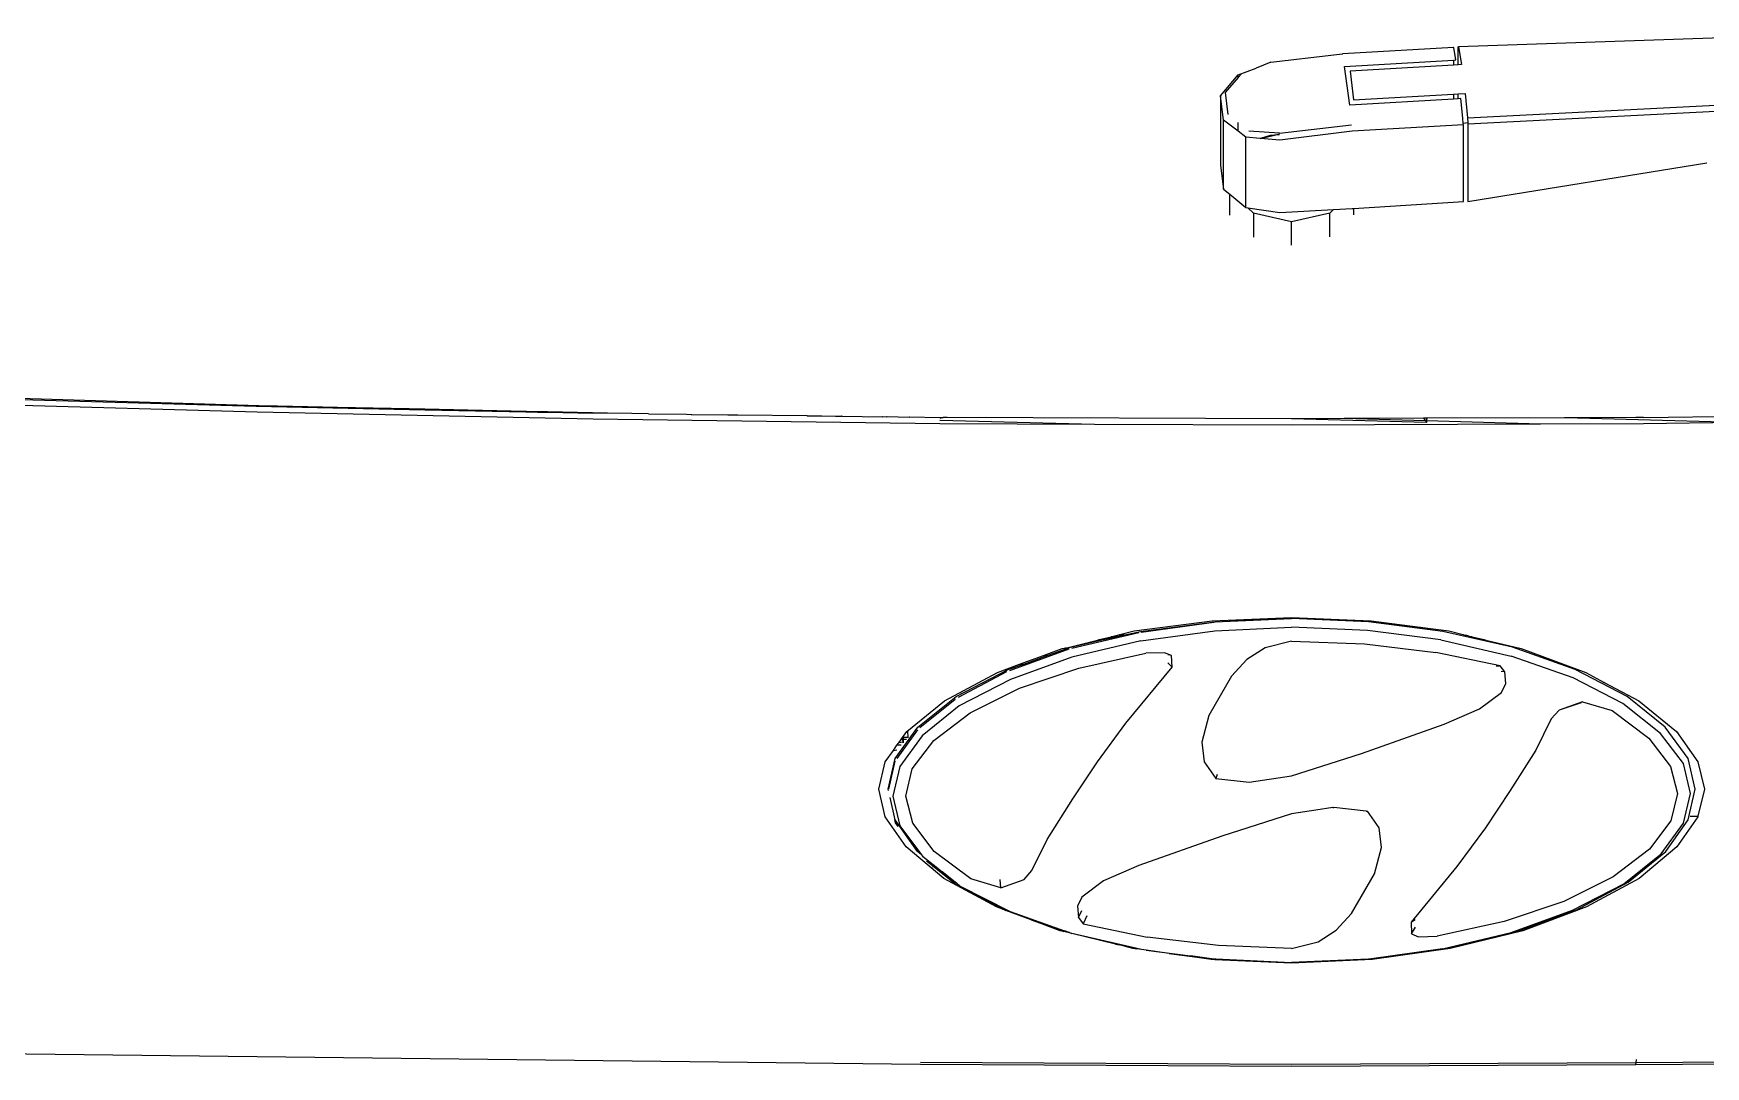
# Model space of a CAD drawing. Header units: metres. Extents: x 54.3 to 102.1, y 17 to 45.8.
# Drawn here: x 91.8605 to 92.1627, y 34.6516 to 34.8382 of the extents above; entities that cross this region are included whole.
import ezdxf

# ---------------------------------------------------------------- set-up
doc = ezdxf.new("R2010")
doc.units = ezdxf.units.M
doc.layers.add('Edges', color=7, linetype='Continuous')

# ---------------------------------------------------------------- blocks, each defined once
blk = doc.blocks.new('fr elevation')
for p, q in [((-2.73279, -1.595), (-2.80401, -1.59743)), ((-2.80493, -1.59752), (-2.82494, -1.5987)), ((-2.80485, -1.59752), (-2.80493, -1.59752)), ((-2.80451, -1.59979), (-2.80485, -1.59752)), ((-2.80409, -1.60066), (-2.80409, -1.59743)), ((-2.80409, -1.59743), (-2.80401, -1.59743)), ((-2.80401, -1.59743), (-2.8035, -1.60063)), ((-2.83797, -1.60021), (-2.84059, -1.60125)), ((-2.83797, -1.60021), (-2.82654, -1.59888)), ((-2.82654, -1.59888), (-2.82503, -1.5987)), ((-2.82503, -1.5987), (-2.82494, -1.5987)), ((-2.82461, -1.60097), (-2.80493, -1.59981)), ((-2.82368, -1.60794), (-2.82461, -1.60097)), ((-2.80493, -1.60071), (-2.8236, -1.60181)), ((-2.80493, -1.59981), (-2.80451, -1.59979)), ((-2.80493, -1.59981), (-2.80493, -1.60071)), ((-2.80409, -1.60066), (-2.80493, -1.60071)), ((-2.8035, -1.60063), (-2.80409, -1.60066)), ((-2.84706, -1.60626), (-2.84386, -1.60248)), ((-2.84386, -1.60298), (-2.84621, -1.60567)), ((-2.84386, -1.60248), (-2.84059, -1.60125)), ((-2.84327, -1.60231), (-2.84386, -1.60298)), ((-2.84386, -1.60298), (-2.84386, -1.60248)), ((-2.8236, -1.60181), (-2.82301, -1.60702)), ((-2.84706, -1.60626), (-2.84706, -1.61888)), ((-2.84647, -1.61064), (-2.84706, -1.60626)), ((-2.84621, -1.60567), (-2.84571, -1.60963)), ((-2.80493, -1.60685), (-2.82368, -1.60794)), ((-2.82301, -1.60702), (-2.80493, -1.60597)), ((-2.80493, -1.60597), (-2.80409, -1.60592)), ((-2.80493, -1.60597), (-2.80493, -1.60685)), ((-2.80409, -1.6068), (-2.80493, -1.60685)), ((-2.80409, -1.60592), (-2.80283, -1.60584)), ((-2.80409, -1.6068), (-2.80409, -1.60592)), ((-2.80359, -1.60677), (-2.80409, -1.6068)), ((-2.80325, -1.6103), (-2.80359, -1.60677)), ((-2.80283, -1.60584), (-2.80241, -1.61022)), ((-2.80241, -1.61022), (-2.73127, -1.6066)), ((-2.80318, -1.61126), (-2.80325, -1.6103)), ((-2.80241, -1.61022), (-2.80234, -1.61114)), ((-2.73119, -1.60778), (-2.80232, -1.61139)), ((-2.84647, -1.62316), (-2.84647, -1.61064)), ((-2.84386, -1.61264), (-2.84647, -1.61064)), ((-2.84386, -1.61264), (-2.84386, -1.61111)), ((-2.84243, -1.61375), (-2.84386, -1.61264)), ((-2.83638, -1.61299), (-2.84193, -1.61265)), ((-2.83726, -1.61336), (-2.83637, -1.61316)), ((-2.83636, -1.61331), (-2.83726, -1.61336)), ((-2.83638, -1.61299), (-2.82334, -1.61148)), ((-2.82326, -1.61265), (-2.83629, -1.61425)), ((-2.80316, -1.61148), (-2.82326, -1.61265)), ((-2.80234, -1.61114), (-2.80318, -1.61126)), ((-2.80316, -1.61148), (-2.80318, -1.61126)), ((-2.80316, -1.62535), (-2.80316, -1.61148)), ((-2.80234, -1.61114), (-2.80232, -1.61139)), ((-2.80232, -1.61139), (-2.80232, -1.62535)), ((-2.84243, -1.62644), (-2.84243, -1.61375)), ((-2.83986, -1.61396), (-2.84243, -1.61375)), ((-2.83983, -1.61396), (-2.83986, -1.61396)), ((-2.83983, -1.61396), (-2.83726, -1.61336)), ((-2.83806, -1.61341), (-2.83983, -1.61396)), ((-2.83629, -1.61425), (-2.83983, -1.61396)), ((-2.83726, -1.61336), (-2.83806, -1.61341)), ((-2.84706, -1.61888), (-2.84647, -1.62316)), ((-2.80232, -1.62535), (-2.75917, -1.61836)), ((-2.84647, -1.62316), (-2.84537, -1.62405)), ((-2.84537, -1.62785), (-2.84537, -1.62405)), ((-2.84537, -1.62405), (-2.84243, -1.62644)), ((-2.82301, -1.6266), (-2.80316, -1.62535)), ((-2.84243, -1.62644), (-2.84208, -1.6265)), ((-2.84109, -1.62745), (-2.84208, -1.6265)), ((-2.84208, -1.6265), (-2.83629, -1.62737)), ((-2.83419, -1.62905), (-2.84109, -1.62745)), ((-2.84109, -1.62745), (-2.84109, -1.63183)), ((-2.83629, -1.62737), (-2.82662, -1.62681)), ((-2.8273, -1.62745), (-2.83419, -1.62905)), ((-2.82662, -1.62681), (-2.8273, -1.62745)), ((-2.8273, -1.63177), (-2.8273, -1.62745)), ((-2.82662, -1.62681), (-2.82326, -1.62661)), ((-2.82326, -1.62661), (-2.82301, -1.6266)), ((-2.82301, -1.6266), (-2.82301, -1.62775)), ((-2.83419, -1.63325), (-2.83419, -1.62905)), ((-3.07946, -1.66066), (-3.02128, -1.66235)), ((-3.01878, -1.66235), (-3.07442, -1.66066)), ((-3.02111, -1.66344), (-3.07921, -1.66176)), ((-3.02128, -1.66235), (-2.99359, -1.66292)), ((-2.9604, -1.6647), (-3.02111, -1.66344)), ((-3.01741, -1.66235), (-3.01878, -1.66235)), ((-3.00659, -1.66258), (-3.01741, -1.66235)), ((-2.99365, -1.66285), (-3.00659, -1.66258)), ((-2.99359, -1.66292), (-2.99365, -1.66285)), ((-2.99316, -1.66286), (-2.99365, -1.66285)), ((-2.99359, -1.66292), (-2.99311, -1.66293)), ((-2.99311, -1.66293), (-2.99316, -1.66286)), ((-2.9908, -1.66291), (-2.99316, -1.66286)), ((-2.99311, -1.66293), (-2.99075, -1.66298)), ((-2.9908, -1.66291), (-2.99075, -1.66298)), ((-2.9726, -1.66329), (-2.9908, -1.66291)), ((-2.99075, -1.66298), (-2.97256, -1.66336)), ((-2.97256, -1.66336), (-2.9726, -1.66329)), ((-2.97244, -1.6633), (-2.9726, -1.66329)), ((-2.97256, -1.66336), (-2.9724, -1.66336)), ((-2.97244, -1.6633), (-2.9724, -1.66336)), ((-2.97051, -1.66334), (-2.97244, -1.6633)), ((-2.9724, -1.66336), (-2.97047, -1.6634)), ((-2.97047, -1.6634), (-2.97051, -1.66334)), ((-2.97, -1.66335), (-2.97051, -1.66334)), ((-2.97047, -1.6634), (-2.96995, -1.66341)), ((-2.97, -1.66335), (-2.96995, -1.66341)), ((-2.9697, -1.66336), (-2.97, -1.66335)), ((-2.96995, -1.66341), (-2.96966, -1.66342)), ((-2.96966, -1.66342), (-2.9697, -1.66336)), ((-2.96958, -1.66336), (-2.9697, -1.66336)), ((-2.96966, -1.66342), (-2.96955, -1.66342)), ((-2.96958, -1.66336), (-2.96955, -1.66342)), ((-2.96899, -1.66337), (-2.96958, -1.66336)), ((-2.96955, -1.66342), (-2.96896, -1.66343)), ((-2.96899, -1.66337), (-2.96896, -1.66343)), ((-2.96863, -1.66338), (-2.96899, -1.66337)), ((-2.96896, -1.66343), (-2.96861, -1.66344)), ((-2.96861, -1.66344), (-2.96863, -1.66338)), ((-2.95779, -1.66361), (-2.96863, -1.66338)), ((-2.96861, -1.66344), (-2.9604, -1.66361)), ((-2.95779, -1.66361), (-2.9604, -1.66361)), ((-2.95339, -1.66366), (-2.95779, -1.66361)), ((-2.95041, -1.66373), (-2.95339, -1.66366)), ((-2.95041, -1.66373), (-2.9435, -1.66381)), ((-2.9435, -1.66381), (-2.9435, -1.66378)), ((-2.9435, -1.66381), (-2.94266, -1.66382)), ((-2.94266, -1.66379), (-2.94266, -1.66382)), ((-2.94266, -1.66382), (-2.93605, -1.66388)), ((-2.93605, -1.66388), (-2.93605, -1.6639)), ((-2.93605, -1.66388), (-2.93593, -1.6639)), ((-2.93593, -1.6639), (-2.93593, -1.66388)), ((-2.93593, -1.6639), (-2.93509, -1.66389)), ((-2.93509, -1.66389), (-2.93509, -1.66391)), ((-2.93509, -1.66389), (-2.93425, -1.66392)), ((-2.93425, -1.66392), (-2.93425, -1.6639)), ((-2.93425, -1.66392), (-2.92175, -1.66405)), ((-2.92175, -1.66405), (-2.92172, -1.66407)), ((-2.92172, -1.66407), (-2.92144, -1.66406)), ((-2.92141, -1.66408), (-2.92144, -1.66406)), ((-2.92141, -1.66408), (-2.91909, -1.66408)), ((-2.91906, -1.66411), (-2.91909, -1.66408)), ((-2.91906, -1.66411), (-2.91658, -1.66414)), ((-2.91658, -1.66414), (-2.91649, -1.66412)), ((-2.91649, -1.66412), (-2.9155, -1.66415)), ((-2.91542, -1.66413), (-2.9155, -1.66415)), ((-2.91542, -1.66413), (-2.90814, -1.66424)), ((-2.90814, -1.66424), (-2.90808, -1.66422)), ((-2.90808, -1.66422), (-2.90732, -1.66425)), ((-2.90725, -1.66423), (-2.90732, -1.66425)), ((-2.90725, -1.66423), (-2.9033, -1.6643)), ((-2.9033, -1.6643), (-2.90324, -1.66428)), ((-2.90324, -1.66428), (-2.89776, -1.66436)), ((-2.89776, -1.66436), (-2.89716, -1.66437)), ((-2.89716, -1.66437), (-2.89776, -1.66456)), ((-2.89713, -1.66436), (-2.89716, -1.66437)), ((-2.89641, -1.66436), (-2.89713, -1.66436)), ((-2.83419, -1.66462), (-2.89641, -1.66436)), ((-2.82468, -1.66458), (-2.83419, -1.66462)), ((-2.80981, -1.66529), (-2.83419, -1.66462)), ((-2.81034, -1.66452), (-2.82468, -1.66458)), ((-2.81, -1.66501), (-2.82468, -1.66458)), ((-2.81034, -1.66452), (-2.81, -1.66501)), ((-2.80983, -1.66452), (-2.81034, -1.66452)), ((-2.80983, -1.66452), (-2.80982, -1.66501)), ((-2.80973, -1.66452), (-2.80983, -1.66452)), ((-2.80973, -1.66452), (-2.80982, -1.66501)), ((-2.78486, -1.66442), (-2.80973, -1.66452)), ((-2.78473, -1.66442), (-2.78486, -1.66442)), ((-2.77197, -1.66436), (-2.78473, -1.66442)), ((-2.7628, -1.66504), (-2.78473, -1.66442)), ((-2.77062, -1.66436), (-2.77197, -1.66436)), ((-2.77062, -1.66436), (-2.74932, -1.66411)), ((-2.89776, -1.66554), (-2.9604, -1.6647)), ((-2.86981, -1.66565), (-2.89776, -1.66493)), ((-2.86981, -1.66565), (-2.89776, -1.66554)), ((-2.83419, -1.66579), (-2.86981, -1.66565)), ((-2.78921, -1.66562), (-2.83419, -1.66579)), ((-2.81, -1.66501), (-2.80981, -1.66529)), ((-2.80982, -1.66501), (-2.81, -1.66501)), ((-2.80982, -1.66501), (-2.80981, -1.66529)), ((-2.78921, -1.66562), (-2.80982, -1.66501)), ((-2.77062, -1.66554), (-2.78921, -1.66562)), ((-2.75394, -1.66532), (-2.77062, -1.66554)), ((-2.75394, -1.66532), (-2.7628, -1.66504)), ((-2.84857, -1.70111), (-2.83419, -1.70052)), ((-2.84806, -1.70128), (-2.83419, -1.70069)), ((-2.83419, -1.70069), (-2.84803, -1.70135)), ((-2.83419, -1.70052), (-2.81981, -1.70111)), ((-2.82032, -1.70128), (-2.83419, -1.70069)), ((-2.8739, -1.70605), (-2.8618, -1.70322)), ((-2.86682, -1.70399), (-2.86566, -1.70371)), ((-2.86566, -1.70371), (-2.86576, -1.70398)), ((-2.86576, -1.70398), (-2.8653, -1.70387)), ((-2.86566, -1.70371), (-2.86559, -1.70369)), ((-2.86559, -1.70369), (-2.8652, -1.70359)), ((-2.86559, -1.70369), (-2.86523, -1.70368)), ((-2.8653, -1.70387), (-2.86432, -1.70366)), ((-2.8653, -1.70387), (-2.86523, -1.70368)), ((-2.86523, -1.70368), (-2.8652, -1.70359)), ((-2.86523, -1.70368), (-2.86432, -1.70366)), ((-2.8652, -1.70359), (-2.86261, -1.70296)), ((-2.86432, -1.70366), (-2.86152, -1.70304)), ((-2.86261, -1.70296), (-2.84857, -1.70111)), ((-2.8618, -1.70322), (-2.86177, -1.70321)), ((-2.86152, -1.70304), (-2.84806, -1.70128)), ((-2.86143, -1.70472), (-2.84806, -1.70296)), ((-2.8614, -1.70316), (-2.84823, -1.70136)), ((-2.84806, -1.70296), (-2.83419, -1.70229)), ((-2.82049, -1.70287), (-2.83419, -1.70229)), ((-2.8072, -1.70456), (-2.82049, -1.70287)), ((-2.80686, -1.70304), (-2.82032, -1.70128)), ((-2.81981, -1.70111), (-2.81097, -1.70227)), ((-2.81097, -1.70227), (-2.81171, -1.70232)), ((-2.81097, -1.70227), (-2.80577, -1.70296)), ((-2.79425, -1.7059), (-2.80686, -1.70304)), ((-2.80577, -1.70296), (-2.80319, -1.70359)), ((-2.80319, -1.70359), (-2.80318, -1.70362)), ((-2.80319, -1.70359), (-2.80292, -1.70369)), ((-2.80292, -1.70369), (-2.80279, -1.70369)), ((-2.80279, -1.70369), (-2.80272, -1.70371)), ((-2.80271, -1.70374), (-2.80272, -1.70371)), ((-2.80271, -1.70374), (-2.80261, -1.70373)), ((-2.80261, -1.70373), (-2.80172, -1.70399)), ((-2.88508, -1.71007), (-2.87441, -1.70617)), ((-2.87902, -1.70739), (-2.87564, -1.70615)), ((-2.87815, -1.70734), (-2.87446, -1.70602)), ((-2.87564, -1.70615), (-2.8753, -1.70607)), ((-2.8753, -1.70607), (-2.87505, -1.70605)), ((-2.87505, -1.70605), (-2.86927, -1.70459)), ((-2.87446, -1.70602), (-2.87505, -1.70605)), ((-2.87446, -1.70602), (-2.87413, -1.7059)), ((-2.87441, -1.70617), (-2.87438, -1.70616)), ((-2.87413, -1.7059), (-2.86929, -1.70475)), ((-2.86143, -1.70472), (-2.87388, -1.70767)), ((-2.86929, -1.70475), (-2.86927, -1.70459)), ((-2.86929, -1.70475), (-2.869, -1.70469)), ((-2.86927, -1.70459), (-2.86897, -1.70452)), ((-2.869, -1.70469), (-2.86587, -1.704)), ((-2.86897, -1.70452), (-2.869, -1.70469)), ((-2.86897, -1.70452), (-2.86682, -1.70399)), ((-2.86587, -1.704), (-2.86682, -1.70399)), ((-2.86587, -1.704), (-2.86576, -1.70398)), ((-2.85715, -1.70691), (-2.86051, -1.70699)), ((-2.85588, -1.70741), (-2.85715, -1.70691)), ((-2.83898, -1.70599), (-2.84226, -1.70809)), ((-2.83419, -1.70481), (-2.83898, -1.70599)), ((-2.83419, -1.70481), (-2.82099, -1.70531)), ((-2.82099, -1.70531), (-2.80813, -1.70683)), ((-2.79652, -1.70926), (-2.80813, -1.70683)), ((-2.8072, -1.70456), (-2.7945, -1.7075)), ((-2.80156, -1.70399), (-2.80172, -1.70399)), ((-2.80156, -1.70399), (-2.79941, -1.70452)), ((-2.7994, -1.70459), (-2.79941, -1.70452)), ((-2.79941, -1.70452), (-2.79912, -1.70459)), ((-2.79912, -1.70459), (-2.79911, -1.70466)), ((-2.79912, -1.70459), (-2.79274, -1.70615)), ((-2.78298, -1.70994), (-2.79425, -1.7059)), ((-2.79274, -1.70615), (-2.78105, -1.71044)), ((-2.89481, -1.71481), (-2.8854, -1.70994)), ((-2.88733, -1.71044), (-2.88334, -1.70898)), ((-2.8854, -1.70994), (-2.88257, -1.70893)), ((-2.87388, -1.70767), (-2.88498, -1.7117)), ((-2.88338, -1.7133), (-2.87262, -1.70968)), ((-2.88334, -1.70898), (-2.87902, -1.70739)), ((-2.88334, -1.70898), (-2.88257, -1.70893)), ((-2.88257, -1.70893), (-2.87815, -1.70734)), ((-2.87902, -1.70739), (-2.87815, -1.70734)), ((-2.87262, -1.70968), (-2.86051, -1.70699)), ((-2.86412, -1.71961), (-2.8558, -1.70952)), ((-2.85588, -1.70741), (-2.85656, -1.70726)), ((-2.8558, -1.70952), (-2.85653, -1.70871)), ((-2.8558, -1.70952), (-2.85588, -1.70741)), ((-2.84226, -1.70809), (-2.84504, -1.71111)), ((-2.79722, -1.70926), (-2.79652, -1.70926)), ((-2.79568, -1.71036), (-2.79652, -1.70926)), ((-2.78332, -1.71145), (-2.7945, -1.7075)), ((-2.77357, -1.71481), (-2.78298, -1.70994)), ((-2.89692, -1.71557), (-2.88733, -1.71044)), ((-2.89439, -1.71493), (-2.88567, -1.71029)), ((-2.88498, -1.7117), (-2.89423, -1.7165)), ((-2.88567, -1.71029), (-2.88565, -1.71028)), ((-2.84504, -1.71111), (-2.84916, -1.71826)), ((-2.79568, -1.71036), (-2.7963, -1.71028)), ((-2.79627, -1.71406), (-2.79551, -1.71246)), ((-2.79551, -1.71246), (-2.79568, -1.71036)), ((-2.77432, -1.71608), (-2.78332, -1.71145)), ((-2.78105, -1.71044), (-2.77769, -1.71224)), ((-2.77769, -1.71224), (-2.77794, -1.71226)), ((-2.77769, -1.71224), (-2.77147, -1.71557)), ((-2.90373, -1.72112), (-2.89692, -1.71557)), ((-2.90171, -1.72036), (-2.89481, -1.71481)), ((-2.90134, -1.72042), (-2.895, -1.71525)), ((-2.895, -1.71525), (-2.89498, -1.71524)), ((-2.89229, -1.71776), (-2.88338, -1.7133)), ((-2.80022, -1.717), (-2.79627, -1.71406)), ((-2.78164, -1.71574), (-2.78584, -1.71725)), ((-2.7819, -1.71594), (-2.78584, -1.71725)), ((-2.78164, -1.71574), (-2.77626, -1.71734)), ((-2.78164, -1.71574), (-2.78156, -1.71582)), ((-2.76667, -1.72036), (-2.77357, -1.71481)), ((-2.77147, -1.71557), (-2.76465, -1.72112)), ((-2.89423, -1.7165), (-2.90095, -1.72188)), ((-2.89885, -1.72272), (-2.89229, -1.71776)), ((-2.84916, -1.71826), (-2.85042, -1.72305)), ((-2.80661, -1.71977), (-2.80022, -1.717)), ((-2.78727, -1.71885), (-2.79005, -1.72448)), ((-2.78584, -1.71725), (-2.78727, -1.71885)), ((-2.77626, -1.71734), (-2.76962, -1.7223)), ((-2.76751, -1.72146), (-2.77432, -1.71608)), ((-2.90583, -1.726), (-2.90171, -1.72036)), ((-2.90179, -1.72079), (-2.90549, -1.72602)), ((-2.90095, -1.72188), (-2.90499, -1.72743)), ((-2.90446, -1.72216), (-2.90434, -1.72199)), ((-2.90434, -1.72199), (-2.90373, -1.72112)), ((-2.90434, -1.72216), (-2.90434, -1.72199)), ((-2.9035, -1.72216), (-2.90352, -1.72104)), ((-2.86925, -1.72659), (-2.86412, -1.71961)), ((-2.82158, -1.72507), (-2.80661, -1.71977)), ((-2.76339, -1.72692), (-2.76751, -1.72146)), ((-2.76255, -1.726), (-2.76667, -1.72036)), ((-2.76465, -1.72112), (-2.76079, -1.72659)), ((-2.9076, -1.72659), (-2.90615, -1.72455)), ((-2.90615, -1.72455), (-2.90549, -1.72362)), ((-2.90615, -1.72455), (-2.90554, -1.72441)), ((-2.90549, -1.72362), (-2.90517, -1.72316)), ((-2.90475, -1.72358), (-2.90549, -1.72362)), ((-2.90517, -1.72316), (-2.90476, -1.72258)), ((-2.90441, -1.72306), (-2.90517, -1.72316)), ((-2.90476, -1.72258), (-2.90455, -1.72229)), ((-2.9045, -1.72258), (-2.90476, -1.72258)), ((-2.90455, -1.72229), (-2.90446, -1.72216)), ((-2.90455, -1.72229), (-2.9045, -1.72258)), ((-2.90433, -1.72258), (-2.9045, -1.72258)), ((-2.9045, -1.72258), (-2.90441, -1.72306)), ((-2.90446, -1.72216), (-2.90434, -1.72216)), ((-2.90432, -1.72304), (-2.90441, -1.72306)), ((-2.90441, -1.72306), (-2.90438, -1.72319)), ((-2.90434, -1.72216), (-2.9035, -1.72216)), ((-2.90433, -1.72258), (-2.90434, -1.72216)), ((-2.9038, -1.72258), (-2.90433, -1.72258)), ((-2.90432, -1.72304), (-2.90433, -1.72258)), ((-2.90423, -1.72303), (-2.90432, -1.72304)), ((-2.90432, -1.72313), (-2.90432, -1.72304)), ((-2.9035, -1.72216), (-2.90341, -1.72216)), ((-2.9035, -1.72225), (-2.9035, -1.72216)), ((-2.90272, -1.72785), (-2.89885, -1.72272)), ((-2.85042, -1.72305), (-2.85, -1.72659)), ((-2.83419, -1.72911), (-2.82158, -1.72507)), ((-2.79005, -1.72448), (-2.79467, -1.7318)), ((-2.76962, -1.7223), (-2.76575, -1.72743)), ((-2.90877, -1.73155), (-2.9076, -1.72659)), ((-2.90709, -1.73155), (-2.90583, -1.726)), ((-2.90698, -1.73155), (-2.90583, -1.72651)), ((-2.90499, -1.72743), (-2.90625, -1.73281)), ((-2.9039, -1.73281), (-2.90272, -1.72785)), ((-2.87371, -1.73331), (-2.86925, -1.72659)), ((-2.85, -1.72659), (-2.8479, -1.72961)), ((-2.76575, -1.72743), (-2.76449, -1.7323)), ((-2.76213, -1.7323), (-2.76339, -1.72692)), ((-2.76129, -1.73155), (-2.76255, -1.726)), ((-2.76079, -1.72659), (-2.75961, -1.73155)), ((-2.84763, -1.72892), (-2.8479, -1.72961)), ((-2.8479, -1.72961), (-2.84184, -1.73029)), ((-2.84184, -1.73029), (-2.83419, -1.72911)), ((-2.9076, -1.73651), (-2.90877, -1.73155)), ((-2.90703, -1.7318), (-2.90709, -1.73155)), ((-2.90583, -1.7371), (-2.90675, -1.73305)), ((-2.90625, -1.73281), (-2.90499, -1.73819)), ((-2.90263, -1.73768), (-2.9039, -1.73281)), ((-2.87833, -1.74063), (-2.87371, -1.73331)), ((-2.79467, -1.7318), (-2.79913, -1.73853)), ((-2.76449, -1.7323), (-2.76566, -1.73726)), ((-2.76339, -1.73768), (-2.76213, -1.7323)), ((-2.76255, -1.7371), (-2.76129, -1.73155)), ((-2.75961, -1.73155), (-2.76077, -1.73644)), ((-2.90381, -1.74197), (-2.9076, -1.73651)), ((-2.90595, -1.73705), (-2.90583, -1.7376)), ((-2.90179, -1.74281), (-2.90583, -1.7371)), ((-2.83419, -1.736), (-2.8468, -1.74004)), ((-2.82981, -1.73536), (-2.83419, -1.736)), ((-2.82675, -1.73486), (-2.82981, -1.73536)), ((-2.82675, -1.73486), (-2.82654, -1.73483)), ((-2.82074, -1.7355), (-2.82654, -1.73483)), ((-2.82074, -1.7355), (-2.82049, -1.7355)), ((-2.81838, -1.73853), (-2.82049, -1.7355)), ((-2.76659, -1.74281), (-2.76255, -1.7371)), ((-2.76079, -1.73651), (-2.76457, -1.74197)), ((-2.76219, -1.73641), (-2.76077, -1.73644)), ((-2.76077, -1.73644), (-2.76079, -1.73651)), ((-2.90583, -1.7376), (-2.90535, -1.73826)), ((-2.90499, -1.73819), (-2.90104, -1.74343)), ((-2.89877, -1.74281), (-2.90263, -1.73768)), ((-2.8468, -1.74004), (-2.86177, -1.74534)), ((-2.81796, -1.74206), (-2.81838, -1.73853)), ((-2.79913, -1.73853), (-2.80434, -1.7455)), ((-2.76566, -1.73726), (-2.76953, -1.74239)), ((-2.76743, -1.74323), (-2.76339, -1.73768)), ((-2.897, -1.74769), (-2.90381, -1.74197)), ((-2.90104, -1.74343), (-2.90179, -1.74281)), ((-2.89212, -1.74777), (-2.89877, -1.74281)), ((-2.88111, -1.74626), (-2.87833, -1.74063)), ((-2.81922, -1.74685), (-2.81796, -1.74206)), ((-2.76953, -1.74239), (-2.77609, -1.74735)), ((-2.77416, -1.74862), (-2.76743, -1.74323)), ((-2.7734, -1.74836), (-2.76659, -1.74281)), ((-2.76457, -1.74197), (-2.77138, -1.74769)), ((-2.90104, -1.74343), (-2.90087, -1.74365)), ((-2.90087, -1.74365), (-2.89843, -1.74558)), ((-2.90014, -1.7445), (-2.89877, -1.7456)), ((-2.89877, -1.7456), (-2.89905, -1.74561)), ((-2.89843, -1.74558), (-2.89877, -1.7456)), ((-2.89877, -1.7456), (-2.89481, -1.74878)), ((-2.89843, -1.74558), (-2.89734, -1.74645)), ((-2.88254, -1.74786), (-2.88111, -1.74626)), ((-2.86177, -1.74534), (-2.86816, -1.74811)), ((-2.80434, -1.7455), (-2.81258, -1.75559)), ((-2.89498, -1.74836), (-2.89734, -1.74645)), ((-2.89734, -1.74645), (-2.89476, -1.74848)), ((-2.8875, -1.75282), (-2.897, -1.74769)), ((-2.89476, -1.74848), (-2.89498, -1.74836)), ((-2.89481, -1.74878), (-2.8858, -1.75345)), ((-2.89476, -1.74848), (-2.89406, -1.74904)), ((-2.89406, -1.74904), (-2.88506, -1.75366)), ((-2.88674, -1.74937), (-2.89212, -1.74777)), ((-2.88674, -1.74937), (-2.88682, -1.74788)), ((-2.88674, -1.74937), (-2.88254, -1.74786)), ((-2.86816, -1.74811), (-2.87211, -1.75105)), ((-2.82334, -1.754), (-2.81922, -1.74685)), ((-2.77609, -1.74735), (-2.785, -1.75181)), ((-2.78341, -1.75341), (-2.77416, -1.74862)), ((-2.78273, -1.75332), (-2.7734, -1.74836)), ((-2.77138, -1.74769), (-2.78088, -1.75282)), ((-2.87211, -1.75105), (-2.87287, -1.75265)), ((-2.785, -1.75181), (-2.79577, -1.75543)), ((-2.8858, -1.75345), (-2.8875, -1.75282)), ((-2.88125, -1.75515), (-2.8858, -1.75345)), ((-2.88506, -1.75366), (-2.8752, -1.75714)), ((-2.88125, -1.75515), (-2.87533, -1.75726)), ((-2.87598, -1.75711), (-2.88125, -1.75515)), ((-2.87287, -1.75265), (-2.8727, -1.75475)), ((-2.8727, -1.75475), (-2.87208, -1.75344)), ((-2.8727, -1.75475), (-2.87186, -1.75585)), ((-2.87116, -1.75444), (-2.87186, -1.75585)), ((-2.82612, -1.75702), (-2.82334, -1.754)), ((-2.81258, -1.75559), (-2.81184, -1.75508)), ((-2.7945, -1.75744), (-2.78341, -1.75341)), ((-2.794, -1.75744), (-2.78273, -1.75332)), ((-2.78088, -1.75282), (-2.7924, -1.75711)), ((-2.87533, -1.75726), (-2.87598, -1.75711)), ((-2.87388, -1.75761), (-2.87533, -1.75726)), ((-2.87438, -1.75744), (-2.8752, -1.75714)), ((-2.8743, -1.75746), (-2.87438, -1.75744)), ((-2.8743, -1.75746), (-2.87388, -1.75761)), ((-2.86132, -1.76052), (-2.87388, -1.75761)), ((-2.86598, -1.75954), (-2.87388, -1.75761)), ((-2.87186, -1.75585), (-2.86026, -1.75828)), ((-2.84739, -1.7598), (-2.86026, -1.75828)), ((-2.8294, -1.75913), (-2.82612, -1.75702)), ((-2.81258, -1.75559), (-2.8125, -1.7577)), ((-2.8125, -1.7577), (-2.81181, -1.75648)), ((-2.8125, -1.7577), (-2.81124, -1.7582)), ((-2.81124, -1.7582), (-2.80787, -1.75812)), ((-2.79577, -1.75543), (-2.80787, -1.75812)), ((-2.80695, -1.76039), (-2.7945, -1.75744)), ((-2.80661, -1.76039), (-2.794, -1.75744)), ((-2.7924, -1.75711), (-2.80552, -1.7603)), ((-2.86598, -1.75954), (-2.86531, -1.75969)), ((-2.86286, -1.7603), (-2.86531, -1.75969)), ((-2.86251, -1.76033), (-2.86286, -1.7603)), ((-2.86251, -1.76033), (-2.86223, -1.76039)), ((-2.86132, -1.76052), (-2.86223, -1.76039)), ((-2.86044, -1.76065), (-2.86132, -1.76052)), ((-2.86044, -1.76065), (-2.85246, -1.76166)), ((-2.85634, -1.76123), (-2.86044, -1.76065)), ((-2.85634, -1.76123), (-2.84806, -1.76232)), ((-2.84874, -1.76232), (-2.85634, -1.76123)), ((-2.83419, -1.7603), (-2.84739, -1.7598)), ((-2.83419, -1.7603), (-2.8294, -1.75913)), ((-2.82015, -1.76224), (-2.80661, -1.76039)), ((-2.80695, -1.76039), (-2.82015, -1.76224)), ((-2.80552, -1.7603), (-2.81964, -1.76232)), ((-2.84823, -1.76224), (-2.85246, -1.76166)), ((-2.84806, -1.76232), (-2.84874, -1.76232)), ((-2.8479, -1.76224), (-2.84823, -1.76224)), ((-2.84806, -1.76232), (-2.83419, -1.76291)), ((-2.83419, -1.76299), (-2.84806, -1.76232)), ((-2.8479, -1.76224), (-2.83419, -1.76283)), ((-2.83419, -1.76291), (-2.8479, -1.76224)), ((-2.82032, -1.76224), (-2.83419, -1.76283)), ((-2.83419, -1.76291), (-2.82032, -1.76224)), ((-2.81964, -1.76232), (-2.83419, -1.76299)), ((-2.82015, -1.76224), (-2.82032, -1.76224)), ((-2.90122, -1.7813), (-3.07971, -1.77922)), ((-2.90126, -1.78088), (-2.83419, -1.78124)), ((-2.83419, -1.78166), (-2.90122, -1.7813)), ((-2.83419, -1.78124), (-2.77193, -1.78091)), ((-2.77198, -1.78133), (-2.83419, -1.78166)), ((-2.77198, -1.78133), (-2.77193, -1.78091)), ((-2.75515, -1.78124), (-2.77198, -1.78133)), ((-2.77193, -1.78091), (-2.77187, -1.78036)), ((-2.77193, -1.78091), (-2.75515, -1.78082))]:
    blk.add_line(p, q)

msp = doc.modelspace()

# ---------------------------------------------------------------- block references
at = {"layer": 'Edges'}
msp.add_blockref('fr elevation', (94.92205, 36.43321), dxfattribs=at)

doc.saveas('drawing.dxf')
